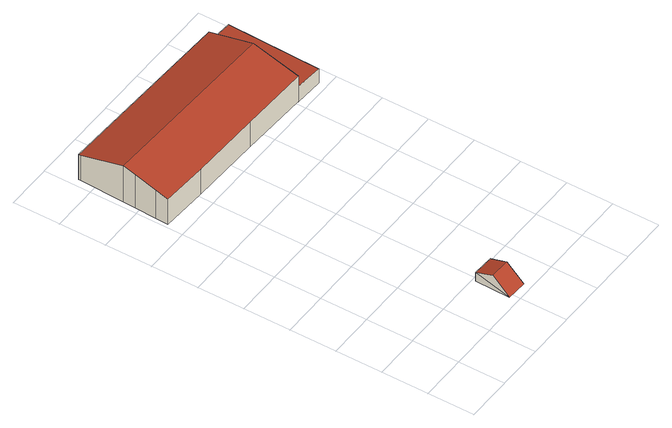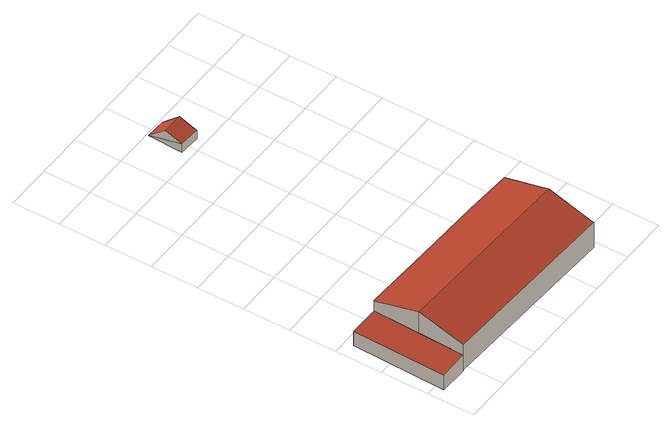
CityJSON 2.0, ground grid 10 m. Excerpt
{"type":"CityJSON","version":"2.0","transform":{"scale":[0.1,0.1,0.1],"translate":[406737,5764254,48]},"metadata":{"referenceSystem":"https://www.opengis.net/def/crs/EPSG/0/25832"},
"CityObjects":{
"building1":{"type":"Building","attributes":{"Gemeindeschluessel":"05515000","Geometrietyp2DReferenz":"3000","function":"51009_1610","roofType":"3100","measuredHeight":3.44},"geometry":[{"type":"Solid","lod":"2","boundaries":[[[[0,1,2]],[[3,4,1,0]],[[5,4,3]],[[2,6,0]],[[3,7,5]],[[5,7,6,2]],[[0,6,7,3]],[[2,1,4,5]]]],"semantics":{"surfaces":[{"type":"WallSurface"},{"type":"RoofSurface"},{"type":"GroundSurface"}],"values":[[0,0,0,0,0,1,1,2]]}}]},
"building2":{"type":"Building","attributes":{"Gemeindeschluessel":"05515000","Geometrietyp2DReferenz":"3000","function":"31001_2000","roofType":"3100","measuredHeight":8.92},"geometry":[{"type":"Solid","lod":"2","boundaries":[[[[8,9,10,11]],[[12,13,9,8]],[[14,15,13,12]],[[16,17,15,14]],[[18,19,17,16]],[[20,21,19,18]],[[22,23,21,20]],[[24,25,23,22]],[[26,27,25,24]],[[28,29,27,26]],[[30,31,29,28]],[[11,10,31,30]],[[24,22,20,18,26]],[[16,14,12,8,11,30,28,26,18]],[[9,13,15,17,19,21,23,25,27,29,31,10]]]],"semantics":{"surfaces":[{"type":"WallSurface"},{"type":"RoofSurface"},{"type":"GroundSurface"}],"values":[[0,0,0,0,0,0,0,0,0,0,0,0,1,1,2]]}}]},
"building3":{"type":"Building","attributes":{"Gemeindeschluessel":"05515000","Geometrietyp2DReferenz":"3000","function":"51009_1610","roofType":"2100","measuredHeight":3.89},"geometry":[{"type":"Solid","lod":"2","boundaries":[[[[32,33,34,35]],[[36,37,33,32]],[[38,39,37,36]],[[35,34,39,38]],[[36,32,35,38]],[[33,37,39,34]]]],"semantics":{"surfaces":[{"type":"WallSurface"},{"type":"RoofSurface"},{"type":"GroundSurface"}],"values":[[0,0,0,0,1,2]]}}]}
},
"vertices":[
[185,87,39],[185,87,18],[182,12,18],[230,85,39],[230,85,18],[227,10,18],[184,49,52],[228,48,52],
[106,631,71],[106,631,9],[258,626,9],[258,626,71],[7,636,71],[7,636,9],[8,663,78],[8,663,9],[10,709,91],[10,709,9],[11,736,98],[11,736,9],[15,831,72],[15,831,9],[15,836,71],[15,836,9],[414,820,71],[414,820,9],[410,720,98],[410,720,9],[407,621,71],[407,621,9],[406,620,71],[406,620,9],
[475,818,42],[475,818,7],[414,820,7],[414,820,46],[469,618,42],[469,618,7],[407,621,46],[407,621,7]
]}
